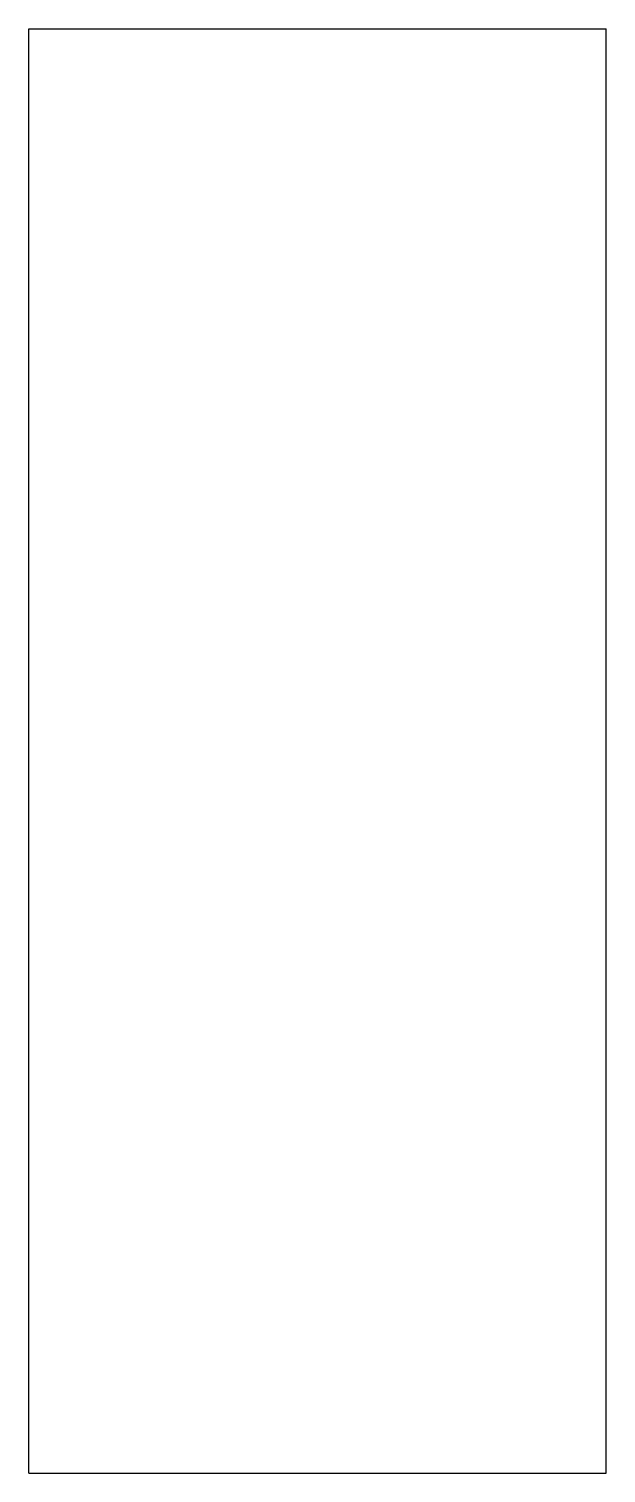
# Model space of a CAD drawing. Header units: inches. Extents: x -2 to 0, y 233.96 to 238.96.
import ezdxf

# ---------------------------------------------------------------- set-up
doc = ezdxf.new("R2010")
doc.units = ezdxf.units.IN
doc.header["$MEASUREMENT"] = 0

msp = doc.modelspace()

# ---------------------------------------------------------------- linework, layer by layer
at = {"color": 7, "linetype": 'Continuous', "lineweight": 25}
for p, q in [((-2, 233.962), (-2, 238.962)), ((-2, 238.962), (0, 238.962)), ((0, 233.962), (0, 238.962)), ((-2, 233.962), (0, 233.962))]:
    msp.add_line(p, q, dxfattribs=at)

doc.saveas('drawing.dxf')
